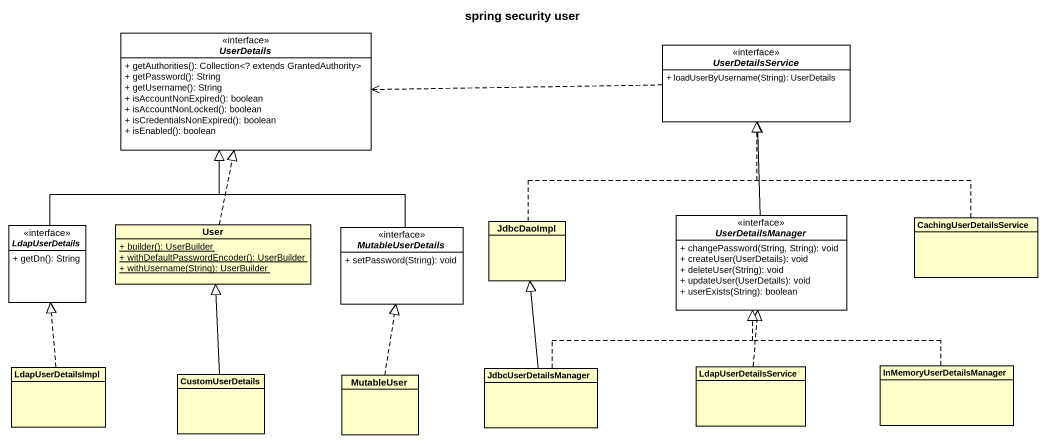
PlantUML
@startuml
title spring security user
hide circle
hide empty members
skinparam classAttributeIconSize 0
interface UserDetails #FFFFFF {
  + getAuthorities(): Collection<? extends GrantedAuthority>
  + getPassword(): String
  + getUsername(): String
  + isAccountNonExpired(): boolean
  + isAccountNonLocked(): boolean
  + isCredentialsNonExpired(): boolean
  + isEnabled(): boolean
}
interface UserDetailsService #FFFFFF {
  + loadUserByUsername(String): UserDetails
}
interface LdapUserDetails #FFFFFF {
  + getDn(): String
}
class User {
  {static} + builder(): UserBuilder
  {static} + withDefaultPasswordEncoder(): UserBuilder
  {static} + withUsername(String): UserBuilder
}
interface MutableUserDetails #FFFFFF {
  + setPassword(String): void
}
class JdbcDaoImpl
interface UserDetailsManager #FFFFFF {
  + changePassword(String, String): void
  + createUser(UserDetails): void
  + deleteUser(String): void
  + updateUser(UserDetails): void
  + userExists(String): boolean
}
class CachingUserDetailsService
class LdapUserDetailsImpl
class CustomUserDetails
class MutableUser
class JdbcUserDetailsManager
class LdapUserDetailsService
class InMemoryUserDetailsManager
UserDetailsService .left.> UserDetails
LdapUserDetails -up-|> UserDetails
User .up.|> UserDetails
MutableUserDetails -up-|> UserDetails
JdbcDaoImpl .up.|> UserDetailsService
UserDetailsManager -up-|> UserDetailsService
CachingUserDetailsService .up.|> UserDetailsService
LdapUserDetailsImpl .up.|> LdapUserDetails
CustomUserDetails -up-|> User
MutableUser .up.|> MutableUserDetails
JdbcUserDetailsManager -up-|> JdbcDaoImpl
JdbcUserDetailsManager .up.|> UserDetailsManager
LdapUserDetailsService .up.|> UserDetailsManager
InMemoryUserDetailsManager .up.|> UserDetailsManager
@enduml
